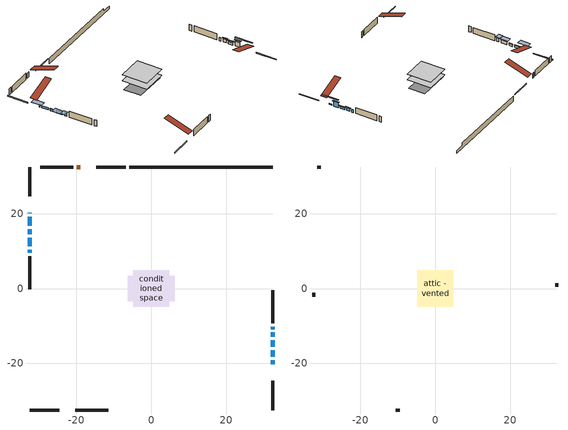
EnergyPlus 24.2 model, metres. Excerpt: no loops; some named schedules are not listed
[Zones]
conditioned space
 floor outside (Floor1 construction): -0.9,-0.9 -0.9,0.9 0.9,0.9 0.9,-0.9 z0.92
 floor adiabatic (AdiabaticFloorConstruction): -4.84,-4.84 -4.84,4.84 4.84,4.84 4.84,-4.84 z0.92
 floor foundation (Slab1 construction): -6.25,-3.35 -6.25,3.35 6.25,3.35 6.25,-3.35 z-1.27
 wall outside (RimJoist1 construction): -6.83,32.5 -14.7,32.5 / -32.5,-32.5 -24.63,-32.5 / -32.5,32.5 -32.5,24.63 / 32.5,-32.5 32.5,-24.63 z0.92:1.22
 wall outside (AdiabaticWallConstruction 1): -19.04,32.5 -19.92,32.5 z0.92:2.95
 wall outside (AdiabaticWallConstruction): -32.5,20.29 -32.5,20.11 z0.92:1.38; 32.5,-20.29 32.5,-19.17 z0.92:1.43; -32.5,19.18 -32.5,16.79 / -32.5,15.87 -32.5,14.52 z0.92:1.73; 32.5,-18.24 32.5,-16.51 z0.92:2.9; 32.5,-15.59 32.5,-13.86 z0.92:1.78; 32.5,-12.93 32.5,-11.76 / -32.5,13.59 -32.5,11.25 z0.92:2.09; -32.5,10.33 -32.5,9.51 z0.92:2.32; 32.5,-10.84 32.5,-10.24 z0.92:2.14
 wall outside (Wall1 construction): -20.84,32.5 -29.69,32.5 / -20.29,-32.5 -11.45,-32.5 / -32.5,8.58 -32.5,-0.26 / 32.5,-9.31 32.5,-0.47 z0.92:3.36
 wall foundation (FoundationWall1 construction): -5.9,32.5,-1.27 -5.9,32.5,0.92 28.66,32.5,0.92 28.66,32.5,-0.21 32.5,32.5,-0.21 32.5,32.5,-1.27
 window (WindowConstruction 5): -32.5,20.29 -32.5,20.11 z0.92:1.38
 window (WindowConstruction 7): 32.5,-20.29 32.5,-19.17 z0.92:1.43
 window (WindowConstruction 8): -32.5,19.18 -32.5,16.79 z0.92:1.73
 window (WindowConstruction 9): -32.5,15.86 -32.5,14.52 z0.92:1.73
 window (WindowConstruction): 32.5,-18.24 32.5,-16.51 z0.92:2.9
 window (WindowConstruction 1): 32.5,-15.59 32.5,-13.86 z0.92:1.78
 window (WindowConstruction 2): 32.5,-12.93 32.5,-11.76 z0.92:2.09
 window (WindowConstruction 3): -32.5,13.59 -32.5,11.25 z0.92:2.09
 window (WindowConstruction 4): -32.5,10.32 -32.5,9.51 z0.92:2.32
 window (WindowConstruction 6): 32.5,-10.83 32.5,-10.24 z0.92:2.14
 door (Door): -19.05,32.5 -19.92,32.5 z0.92:2.95
 ceiling adiabatic (AdiabaticFloorConstruction): 4.84,-4.84 4.84,4.84 -4.84,4.84 -4.84,-4.84 z0.92
attic - vented
 floor to conditioned space (Floor2 construction Reversed): -4.84,-4.84 -4.84,4.84 4.84,4.84 4.84,-4.84 z3.36
 wall outside (Wall2 construction): -30.61,32.5 -31.57,32.5 / -10.52,-32.5 -9.56,-32.5 / -32.5,-1.19 -32.5,-2.15 / 32.5,0.46 32.5,1.42 z0.92:3.36
 roof outside (Roof1 construction): -18.12,32.5,3.36 -18.12,23.08,6.5 -15.63,23.08,6.5 -15.63,32.5,3.36; -21.22,-32.5,3.36 -21.22,-23.08,6.5 -23.7,-23.08,6.5 -23.7,-32.5,3.36; -32.5,21.22,3.36 -23.08,21.22,6.5 -23.08,23.7,6.5 -32.5,23.7,3.36; 32.5,-21.22,3.36 23.08,-21.22,6.5 23.08,-23.7,6.5 32.5,-23.7,3.36
shading: -32.5,18.22 -32.5,22.18 -34.33,22.18 -34.33,18.22 z3.27; 32.5,-16.34 32.5,-23.12 32.9,-23.12 32.9,-16.34 z4.26; -32.5,16.7 -32.5,19.28 -32.8,19.28 -32.8,16.7 z1.83; -32.5,14.43 -32.5,15.96 -32.8,15.96 -32.8,14.43 z1.83; 32.5,-16.11 32.5,-18.64 32.9,-18.64 32.9,-16.11 z3.3; 32.5,-13.46 32.5,-15.98 32.91,-15.98 32.91,-13.46 z2.18; 32.5,-11.36 32.5,-13.33 32.9,-13.33 32.9,-11.36 z2.49; -32.5,10.85 -32.5,13.99 -34.33,13.99 -34.33,10.85 z2.49; -32.5,9.11 -32.5,10.72 -34.33,10.72 -34.33,9.11 z2.72
[Building]
Building 1: Terrain=Suburbs
[Site:Location]
Sudbury AP_ON: Latitude {deg}=46.63; Longitude {deg}=-80.8; Time Zone {hr}=-5; Elevation {m}=348; Keep Site Location Information=Yes
[Site:GroundTemperature:Shallow]
-0.3816, -2.62727, -2.80711, -1.74143, 2.53671, 6.79491, 10.4865, 12.8251, 13.0238, 11.1217, 7.52425, 3.39668
[Site:WaterMainsTemperature]
Calculation Method=Schedule; Temperature Schedule=mains temperature schedule
[Material] Roughness=Rough; Thermal Absorptance=0.9
Name | Thickness {m} | Conductivity {W/m-K} | Density {kg/m3} | Specific Heat {J/kg-K} | Solar Absorptance | Visible Absorptance
asphalt or fiberglass shingles | 0.00635 | 0.162714 | 1121.4 | 1465.45 | 0.4 | 0.4
ceiling loosefill ins | 0.169333 | 0.0480833 | 16.02 | 1046.75 | 0.7 | 0.7
ceiling stud and cavity | 0.1397 | 0.0967526 | 65.682 | 1177.47 | 0.7 | 0.7
concrete 4.0 in. | 0.1016 | 1.803125 | 2242.8 | 837.4 | 0.7 | 0.7
concrete 8.0 in. | 0.2032 | 1.803125 | 2242.8 | 837.4 | 0.7 | 0.7
door material | 0.04445 | 0.0451087 | 512.64 | 1214.23 | 0.7 | 0.7
exterior vertical ins | 0.0457286 | 0.029427 | 32.04 | 1214.23 | 0.7 | 0.7
floor covering | 0.0127 | 0.0433444 | 54.468 | 1339.84 | 0.6 | 0.6
floor rigid ins; rim joist rigid ins | 0.103632 | 0.029427 | 32.04 | 1214.23 | 0.7 | 0.7
floor rigid ins 1; wall rigid ins 1 | 0.512978 | 0.029427 | 32.04 | 1214.23 | 0.7 | 0.7
floor stud and cavity | 0.1397 | 0.204902 | 92.3553 | 1139.71 | 0.7 | 0.7
floor stud and cavity 1 | 0.1397 | 1.75129 | 37.0049 | 1207.88 | 0.7 | 0.7
furniture material conditioned space 1 | 0.1524 | 0.115458 | 640.8 | 1214.23 | 0.6 | 0.6
gypsum board | 0.0127 | 0.160291 | 801 | 837.4 | 0.6 | 0.6
gypsum board 1 | 0.0127 | 0.160291 | 801 | 837.4 | 0.7 | 0.7
osb sheathing 0.5 in. | 0.0127 | 0.115458 | 512.64 | 1214.23 | 0.7 | 0.7
osb sheathing 0.75 in. | 0.01905 | 0.115458 | 512.64 | 1214.23 | 0.7 | 0.7
osb sheathing 2.0 in. | 0.0508 | 0.115458 | 512.64 | 1214.23 | 0.7 | 0.7
rim joist stud and cavity | 0.0508 | 0.0402046 | 125.044 | 1163.47 | 0.6 | 0.6
wall rigid ins | 0.051816 | 0.029427 | 32.04 | 1214.23 | 0.7 | 0.7
wall stud and cavity | 0.1397 | 0.219171 | 139.0536 | 1170.24 | 0.7 | 0.7
wall stud and cavity 1 | 0.0889 | 6.1454 | 50.32683 | 1063.81 | 0.6 | 0.6
wall stud and cavity 2 | 0.0889 | 0.380278 | 52.3479 | 1209.89 | 0.7 | 0.7
wall stud and cavity 3 | 0.0889 | 0.391764 | 83.0341 | 1211.67 | 0.7 | 0.7
wood siding | 0.0254 | 0.102417 | 544.68 | 1172.36 | 0.4 | 0.4
wood siding 1 | 0.00254 | 0.102417 | 544.68 | 1172.36 | 0.4 | 0.4
wood siding 2; wood siding 3; wood siding 4 | 0.0254 | 0.102417 | 544.68 | 1172.36 | 0.7 | 0.7
[WindowMaterial:SimpleGlazingSystem]
Name | U-Factor {W/m2-K} | Solar Heat Gain Coefficient
WindowMaterial | 2.98152 | 0.59
WindowMaterial 1 | 3.03376 | 0.49
WindowMaterial 2 | 2.99117 | 0.56
WindowMaterial 3 | 2.9395 | 0.6
WindowMaterial 4 | 2.9395 | 0.65
WindowMaterial 5 | 3.07407 | 0.36
WindowMaterial 6 | 3.063281 | 0.4
WindowMaterial 7 | 3.03546 | 0.46
WindowMaterial 8 | 3.003662 | 0.53
WindowMaterial 9 | 2.99401 | 0.54
[Construction]
AdiabaticFloorConstruction: floor stud and cavity 1, floor rigid ins 1, osb sheathing 0.75 in., floor covering
AdiabaticWallConstruction: wood siding 3, wall rigid ins 1, wall stud and cavity 2, gypsum board
AdiabaticWallConstruction 1: wood siding 4, wall rigid ins 1, wall stud and cavity 2, gypsum board
Door: door material
Floor1 construction: floor stud and cavity, floor rigid ins, osb sheathing 0.75 in., floor covering
Floor2 construction Reversed: gypsum board, ceiling stud and cavity, ceiling loosefill ins
FoundationWall1 construction: concrete 8.0 in., gypsum board 1
furniture construction conditioned space 1: furniture material conditioned space 1
PartitionWallConstruction: gypsum board, wall stud and cavity 3, gypsum board
RimJoist1 construction: wood siding 2, rim joist rigid ins, osb sheathing 2.0 in., rim joist stud and cavity
Roof1 construction: asphalt or fiberglass shingles
Slab1 construction: concrete 4.0 in.
Wall1 construction: wood siding, wall rigid ins, osb sheathing 0.5 in., wall stud and cavity, gypsum board
Wall2 construction: wood siding 1, wall stud and cavity 1
WindowConstruction: WindowMaterial
WindowConstruction 1: WindowMaterial 1
WindowConstruction 2: WindowMaterial 2
WindowConstruction 3: WindowMaterial 3
WindowConstruction 4: WindowMaterial 4
WindowConstruction 5: WindowMaterial 5
WindowConstruction 6: WindowMaterial 6
WindowConstruction 7: WindowMaterial 7
WindowConstruction 8: WindowMaterial 8
WindowConstruction 9: WindowMaterial 9
[Zone] Multiplier=1; Part of Total Floor Area=Yes
Name | Volume {m3}
attic - vented | 47.7651
conditioned space | 440.6
[Space]
Name | Zone | Volume {m3}
attic - vented 1 | attic - vented | 47.7651
conditioned space 1 | conditioned space | 440.6
[ZoneInfiltration:EffectiveLeakageArea]
infil attic - vented 1: Zone or Space=attic - vented 1; Schedule=Always On Discrete; Effective Air Leakage Area {cm2}=3625.16; Stack Coefficient=0.000388045; Wind Coefficient=1.33095e-05
[ZoneMixing]
whole house fan mix: Zone or Space=attic - vented; Schedule=Always On Continuous; Design Flow Rate Calculation Method=Flow/Zone; Design Flow Rate {m3/s}=0; Source Zone or Space=conditioned space
[SurfaceProperty:ExposedFoundationPerimeter]
Slab1: Exposed Perimeter Calculation Method=TotalExposedPerimeter; Total Exposed Perimeter {m}=38.406
[InternalMass] Zone or ZoneList=conditioned space; Space or SpaceList=conditioned space 1
Name | Construction | Surface Area {m2}
furniture mass conditioned space 1 | furniture construction conditioned space 1 | 72.2598
partition wall mass | PartitionWallConstruction | 180.65
[Lights]
interior lighting: Zone or ZoneList or Space or SpaceList=conditioned space 1; Schedule=interior lighting schedule; Design Level Calculation Method=LightingLevel; Lighting Level {W}=343.2; Return Air Fraction=0; Fraction Radiant=0.6; Fraction Visible=0.2; Fraction Replaceable=1
[People]
occupants: Zone or ZoneList or Space or SpaceList=conditioned space 1; Number of People Schedule=occupants schedule; Number of People Calculation Method=People; Number of People=3; Fraction Radiant=0.314171; Sensible Heat Fraction=0.56303; Activity Level Schedule=occupants activity schedule; Carbon Dioxide Generation Rate {m3/s-W}=0; Enable ASHRAE 55 Comfort Warnings=No; Mean Radiant Temperature Calculation Type=EnclosureAveraged
[ElectricEquipment] Zone or ZoneList or Space or SpaceList=conditioned space 1; Design Level Calculation Method=EquipmentLevel
Name | Schedule | Design Level {W} | Fraction Latent | Fraction Radiant | Fraction Lost
clothes dryer | clothes dryer schedule | 140.772 | 0.015 | 0.081 | 0.85
clothes washer | clothes washer schedule | 32.1985 | 0.03 | 0.162 | 0.7
cooking range | cooking range schedule | 215.147 | 0.08 | 0.432 | 0.2
dishwasher | dishwasher schedule | 66.8632 | 0.3 | 0.18 | 0.4
fridge | fridge schedule | 72.9452 | 0 | 0.6 | 0
mech vent bath fan 0 | mech vent bath fan 0 schedule | 50.2 | 0 | 0 | 1
mech vent house fan | mech vent house fan schedule | 19.9167 | 0 | 0 | 0.5
mech vent house fan cfis | mech vent house fan cfis schedule | 0 | 0 | 0 | 0
misc plug loads | misc plug loads schedule | 494.7 | 0.045 | 0.513 | 0.1
whole house fan | Always On Discrete | 0 | 0 | 0 | 1
[OtherEquipment] Zone or ZoneList or Space or SpaceList=conditioned space 1; Design Level Calculation Method=EquipmentLevel
Name | Fuel Type | Schedule | Design Level {W} | Fraction Latent | Fraction Radiant | Fraction Lost
clothes dryer 1 | Electricity | clothes dryer schedule | 0 | 0.015 | 0.081 | 0.85
cooking range 1 | Electricity | cooking range schedule | 0 | 0.08 | 0.432 | 0.2
general water use latent | None | general water use schedule | 62.594 | 1 | 0 | 0
general water use sensible | None | general water use schedule | -61.6891 | 0 | 0.6 | 0
mech vent house fan latent load | None | Always On Discrete | 0 | 1 | 0 | 0
mech vent house fan sensible load | None | Always On Discrete | 0 | 0 | 0 | 0
water heater energy adjustment1 | NaturalGas | Always On Discrete | 0.01 | 0 | 0 | 1
[ZoneInfiltration:DesignFlowRate] Zone or ZoneList or Space or SpaceList=conditioned space 1; Schedule=Always On Discrete; Design Flow Rate Calculation Method=Flow/Zone; Design Flow Rate {m3/s}=0
infil flow; natural vent flow; whole house fan flow
[AvailabilityManager:Scheduled]
furnace airloop Availability Manager: Schedule=Always On Discrete
[Foundation:Kiva]
Foundation Kiva 1: Initial Indoor Air Temperature {C}=18; Wall Height Above Grade {m}=0.919978; Wall Depth Below Slab {m}=0.2032; Custom Block Material Name 1=exterior vertical ins; Custom Block Depth 1 {m}=2.189988; Custom Block X Position 1 {m}=0.2159; Custom Block Z Position 1 {m}=0
[Foundation:Kiva:Settings]
Soil Conductivity {W/m-K}=0.849921; Soil Density {kg/m3}=1842.3; Soil Specific Heat {J/kg-K}=418.7; Ground Solar Absorptivity=0.9; Ground Thermal Absorptivity=0.9; Ground Surface Roughness {m}=0.03; Far-Field Width {m}=40; Deep-Ground Boundary Condition=ZeroFlux; Deep-Ground Depth {m}=40; Minimum Cell Dimension {m}=0.2; Maximum Cell Growth Coefficient=3; Simulation Timestep=Timestep
[Exterior:Lights]
exterior lighting: Schedule=exterior lighting schedule; Design Level {W}=75.6
[EnergyManagementSystem:GlobalVariable]
furnace_airloop_Fan_RTF
infil_program_Qfan
infil_program_Qinf
natural_vent_program_Qnv
natural_vent_program_Qwhf
[EnergyManagementSystem:Sensor]
Name | Output:Variable or Output:Meter Index Key | Output:Variable or Output:Meter
airflow_gain | infil flow | Infiltration Sensible Heat Gain Energy
airflow_gain_1 | natural vent flow | Infiltration Sensible Heat Gain Energy
airflow_gain_2 | whole house fan flow | Infiltration Sensible Heat Gain Energy
airflow_loss | infil flow | Infiltration Sensible Heat Loss Energy
airflow_loss_1 | natural vent flow | Infiltration Sensible Heat Loss Energy
airflow_loss_2 | whole house fan flow | Infiltration Sensible Heat Loss Energy
clg_load_cond |  | Cooling:EnergyTransfer:Zone:CONDITIONED SPACE
clg_sp_s; clg_sp_s_1 | cooling setpoint | Schedule Value
clothes_dryer_exhaust_0_sch_s | clothes dryer exhaust 0 schedule | Schedule Value
cool_season | cooling season schedule | Schedule Value
htg_load_cond |  | Heating:EnergyTransfer:Zone:CONDITIONED SPACE
htg_sp_s; htg_sp_s_1 | heating setpoint | Schedule Value
ig_ee_conv | clothes dryer | Electric Equipment Convective Heating Energy
ig_ee_conv_2 | cooking range | Electric Equipment Convective Heating Energy
ig_ee_conv_4 | fridge | Electric Equipment Convective Heating Energy
ig_ee_conv_5 | misc plug loads | Electric Equipment Convective Heating Energy
ig_ee_conv_6 | whole house fan | Electric Equipment Convective Heating Energy
ig_ee_rad | clothes dryer | Electric Equipment Radiant Heating Energy
ig_ee_rad_2 | cooking range | Electric Equipment Radiant Heating Energy
ig_ee_rad_4 | fridge | Electric Equipment Radiant Heating Energy
ig_ee_rad_5 | misc plug loads | Electric Equipment Radiant Heating Energy
ig_ee_rad_6 | whole house fan | Electric Equipment Radiant Heating Energy
ig_lgt_conv | interior lighting | Lights Convective Heating Energy
ig_lgt_rad | interior lighting | Lights Radiant Heating Energy
ig_lgt_vis | interior lighting | Lights Visible Radiation Heating Energy
ig_oe_conv | clothes dryer 1 | Other Equipment Convective Heating Energy
ig_oe_conv_1 | cooking range 1 | Other Equipment Convective Heating Energy
ig_oe_conv_2 | general water use latent | Other Equipment Convective Heating Energy
ig_oe_conv_3 | general water use sensible | Other Equipment Convective Heating Energy
ig_oe_conv_4 | water heater energy adjustment1 | Other Equipment Convective Heating Energy
ig_oe_rad | clothes dryer 1 | Other Equipment Radiant Heating Energy
ig_oe_rad_1 | cooking range 1 | Other Equipment Radiant Heating Energy
ig_oe_rad_2 | general water use latent | Other Equipment Radiant Heating Energy
ig_oe_rad_3 | general water use sensible | Other Equipment Radiant Heating Energy
ig_oe_rad_4 | water heater energy adjustment1 | Other Equipment Radiant Heating Energy
ig_ppl_conv | occupants | People Convective Heating Energy
ig_ppl_rad | occupants | People Radiant Heating Energy
im_conv | furniture mass conditioned space 1 | Surface Inside Face Convection Heat Gain Energy
im_conv_1 | partition wall mass | Surface Inside Face Convection Heat Gain Energy
im_ig | furniture mass conditioned space 1 | Surface Inside Face Internal Gains Radiation Heat Gain Energy
im_ig_1 | partition wall mass | Surface Inside Face Internal Gains Radiation Heat Gain Energy
im_lgt | furniture mass conditioned space 1 | Surface Inside Face Lights Radiation Heat Gain Energy
im_lgt_1 | partition wall mass | Surface Inside Face Lights Radiation Heat Gain Energy
im_sol | furniture mass conditioned space 1 | Surface Inside Face Solar Radiation Heat Gain Energy
im_sol_1 | partition wall mass | Surface Inside Face Solar Radiation Heat Gain Energy
im_surf | furniture mass conditioned space 1 | Surface Inside Face Net Surface Thermal Radiation Heat Gain Energy
im_surf_1 | partition wall mass | Surface Inside Face Net Surface Thermal Radiation Heat Gain Energy
mech_vent_bath_fan_0_sch_s | mech vent bath fan 0 schedule | Schedule Value
mv_conv | mech vent bath fan 0 | Electric Equipment Convective Heating Energy
mv_conv_1 | mech vent house fan | Electric Equipment Convective Heating Energy
mv_conv_2 | mech vent house fan cfis | Electric Equipment Convective Heating Energy
mv_conv_3 | mech vent house fan latent load | Other Equipment Convective Heating Energy
mv_conv_4 | mech vent house fan sensible load | Other Equipment Convective Heating Energy
mv_rad | mech vent bath fan 0 | Electric Equipment Radiant Heating Energy
mv_rad_1 | mech vent house fan | Electric Equipment Radiant Heating Energy
mv_rad_2 | mech vent house fan cfis | Electric Equipment Radiant Heating Energy
mv_rad_3 | mech vent house fan latent load | Other Equipment Radiant Heating Energy
mv_rad_4 | mech vent house fan sensible load | Other Equipment Radiant Heating Energy
natural_vent_s | natural vent schedule | Schedule Value
out_pb_s |  | Site Outdoor Air Barometric Pressure
out_wt_s |  | Site Outdoor Air Humidity Ratio
site_vw_s |  | Site Wind Speed
ss_back_out | Window1 | Surface Window Shortwave from Zone Back Out Window Heat Transfer Rate
ss_back_out_1 | Window11 | Surface Window Shortwave from Zone Back Out Window Heat Transfer Rate
ss_back_out_2 | Window12 | Surface Window Shortwave from Zone Back Out Window Heat Transfer Rate
ss_back_out_3 | Window14 | Surface Window Shortwave from Zone Back Out Window Heat Transfer Rate
ss_back_out_4 | Window2 | Surface Window Shortwave from Zone Back Out Window Heat Transfer Rate
ss_back_out_5 | Window3 | Surface Window Shortwave from Zone Back Out Window Heat Transfer Rate
ss_back_out_6 | Window5 | Surface Window Shortwave from Zone Back Out Window Heat Transfer Rate
ss_back_out_7 | Window6 | Surface Window Shortwave from Zone Back Out Window Heat Transfer Rate
ss_back_out_8 | Window8 | Surface Window Shortwave from Zone Back Out Window Heat Transfer Rate
ss_back_out_9 | Window9 | Surface Window Shortwave from Zone Back Out Window Heat Transfer Rate
ss_conv | Door1 | Surface Inside Face Convection Heat Gain Energy
ss_conv_1 | Window1 | Surface Inside Face Convection Heat Gain Energy
ss_conv_10 | Window9 | Surface Inside Face Convection Heat Gain Energy
ss_conv_2 | Window11 | Surface Inside Face Convection Heat Gain Energy
ss_conv_3 | Window12 | Surface Inside Face Convection Heat Gain Energy
ss_conv_4 | Window14 | Surface Inside Face Convection Heat Gain Energy
ss_conv_5 | Window2 | Surface Inside Face Convection Heat Gain Energy
ss_conv_6 | Window3 | Surface Inside Face Convection Heat Gain Energy
ss_conv_7 | Window5 | Surface Inside Face Convection Heat Gain Energy
ss_conv_8 | Window6 | Surface Inside Face Convection Heat Gain Energy
ss_conv_9 | Window8 | Surface Inside Face Convection Heat Gain Energy
ss_ig | Door1 | Surface Inside Face Internal Gains Radiation Heat Gain Energy
ss_ig_1 | Window1 | Surface Inside Face Internal Gains Radiation Heat Gain Energy
ss_ig_10 | Window9 | Surface Inside Face Internal Gains Radiation Heat Gain Energy
ss_ig_2 | Window11 | Surface Inside Face Internal Gains Radiation Heat Gain Energy
ss_ig_3 | Window12 | Surface Inside Face Internal Gains Radiation Heat Gain Energy
ss_ig_4 | Window14 | Surface Inside Face Internal Gains Radiation Heat Gain Energy
ss_ig_5 | Window2 | Surface Inside Face Internal Gains Radiation Heat Gain Energy
ss_ig_6 | Window3 | Surface Inside Face Internal Gains Radiation Heat Gain Energy
ss_ig_7 | Window5 | Surface Inside Face Internal Gains Radiation Heat Gain Energy
ss_ig_8 | Window6 | Surface Inside Face Internal Gains Radiation Heat Gain Energy
ss_ig_9 | Window8 | Surface Inside Face Internal Gains Radiation Heat Gain Energy
ss_lgt | Door1 | Surface Inside Face Lights Radiation Heat Gain Energy
ss_sol | Door1 | Surface Inside Face Solar Radiation Heat Gain Energy
ss_surf | Door1 | Surface Inside Face Net Surface Thermal Radiation Heat Gain Energy
ss_surf_1 | Window1 | Surface Inside Face Net Surface Thermal Radiation Heat Gain Energy
ss_surf_10 | Window9 | Surface Inside Face Net Surface Thermal Radiation Heat Gain Energy
ss_surf_2 | Window11 | Surface Inside Face Net Surface Thermal Radiation Heat Gain Energy
ss_surf_3 | Window12 | Surface Inside Face Net Surface Thermal Radiation Heat Gain Energy
ss_surf_4 | Window14 | Surface Inside Face Net Surface Thermal Radiation Heat Gain Energy
ss_surf_5 | Window2 | Surface Inside Face Net Surface Thermal Radiation Heat Gain Energy
ss_surf_6 | Window3 | Surface Inside Face Net Surface Thermal Radiation Heat Gain Energy
ss_surf_7 | Window5 | Surface Inside Face Net Surface Thermal Radiation Heat Gain Energy
ss_surf_8 | Window6 | Surface Inside Face Net Surface Thermal Radiation Heat Gain Energy
ss_surf_9 | Window8 | Surface Inside Face Net Surface Thermal Radiation Heat Gain Energy
ss_trans_in | Window1 | Surface Window Transmitted Solar Radiation Rate
ss_trans_in_1 | Window11 | Surface Window Transmitted Solar Radiation Rate
ss_trans_in_2 | Window12 | Surface Window Transmitted Solar Radiation Rate
ss_trans_in_3 | Window14 | Surface Window Transmitted Solar Radiation Rate
ss_trans_in_4 | Window2 | Surface Window Transmitted Solar Radiation Rate
ss_trans_in_5 | Window3 | Surface Window Transmitted Solar Radiation Rate
ss_trans_in_6 | Window5 | Surface Window Transmitted Solar Radiation Rate
ss_trans_in_7 | Window6 | Surface Window Transmitted Solar Radiation Rate
ss_trans_in_8 | Window8 | Surface Window Transmitted Solar Radiation Rate
ss_trans_in_9 | Window9 | Surface Window Transmitted Solar Radiation Rate
ss_trans_out | Window1 | Surface Inside Face Initial Transmitted Diffuse Transmitted Out Window Solar Radiation Rate
ss_trans_out_1 | Window11 | Surface Inside Face Initial Transmitted Diffuse Transmitted Out Window Solar Radiation Rate
ss_trans_out_2 | Window12 | Surface Inside Face Initial Transmitted Diffuse Transmitted Out Window Solar Radiation Rate
ss_trans_out_3 | Window14 | Surface Inside Face Initial Transmitted Diffuse Transmitted Out Window Solar Radiation Rate
ss_trans_out_4 | Window2 | Surface Inside Face Initial Transmitted Diffuse Transmitted Out Window Solar Radiation Rate
ss_trans_out_5 | Window3 | Surface Inside Face Initial Transmitted Diffuse Transmitted Out Window Solar Radiation Rate
ss_trans_out_6 | Window5 | Surface Inside Face Initial Transmitted Diffuse Transmitted Out Window Solar Radiation Rate
ss_trans_out_7 | Window6 | Surface Inside Face Initial Transmitted Diffuse Transmitted Out Window Solar Radiation Rate
ss_trans_out_8 | Window8 | Surface Inside Face Initial Transmitted Diffuse Transmitted Out Window Solar Radiation Rate
ss_trans_out_9 | Window9 | Surface Inside Face Initial Transmitted Diffuse Transmitted Out Window Solar Radiation Rate
s_conv | Floor1 | Surface Inside Face Convection Heat Gain Energy
s_conv_1 | Floor2 | Surface Inside Face Convection Heat Gain Energy
s_conv_10 | Wall1:0 | Surface Inside Face Convection Heat Gain Energy
s_conv_11 | Wall1:180 | Surface Inside Face Convection Heat Gain Energy
s_conv_12 | Wall1:270 | Surface Inside Face Convection Heat Gain Energy
s_conv_13 | Wall1:90 | Surface Inside Face Convection Heat Gain Energy
s_conv_2 | FoundationWall1 | Surface Inside Face Convection Heat Gain Energy
s_conv_3 | inferred conditioned ceiling | Surface Inside Face Convection Heat Gain Energy
s_conv_4 | inferred conditioned floor | Surface Inside Face Convection Heat Gain Energy
s_conv_5 | RimJoist1:0 | Surface Inside Face Convection Heat Gain Energy
s_conv_6 | RimJoist1:180 | Surface Inside Face Convection Heat Gain Energy
s_conv_7 | RimJoist1:270 | Surface Inside Face Convection Heat Gain Energy
s_conv_8 | RimJoist1:90 | Surface Inside Face Convection Heat Gain Energy
s_conv_9 | Slab1 | Surface Inside Face Convection Heat Gain Energy
s_ig | Floor1 | Surface Inside Face Internal Gains Radiation Heat Gain Energy
s_ig_1 | Floor2 | Surface Inside Face Internal Gains Radiation Heat Gain Energy
s_ig_10 | Wall1:0 | Surface Inside Face Internal Gains Radiation Heat Gain Energy
s_ig_11 | Wall1:180 | Surface Inside Face Internal Gains Radiation Heat Gain Energy
s_ig_12 | Wall1:270 | Surface Inside Face Internal Gains Radiation Heat Gain Energy
s_ig_13 | Wall1:90 | Surface Inside Face Internal Gains Radiation Heat Gain Energy
s_ig_2 | FoundationWall1 | Surface Inside Face Internal Gains Radiation Heat Gain Energy
s_ig_3 | inferred conditioned ceiling | Surface Inside Face Internal Gains Radiation Heat Gain Energy
s_ig_4 | inferred conditioned floor | Surface Inside Face Internal Gains Radiation Heat Gain Energy
s_ig_5 | RimJoist1:0 | Surface Inside Face Internal Gains Radiation Heat Gain Energy
s_ig_6 | RimJoist1:180 | Surface Inside Face Internal Gains Radiation Heat Gain Energy
s_ig_7 | RimJoist1:270 | Surface Inside Face Internal Gains Radiation Heat Gain Energy
s_ig_8 | RimJoist1:90 | Surface Inside Face Internal Gains Radiation Heat Gain Energy
s_ig_9 | Slab1 | Surface Inside Face Internal Gains Radiation Heat Gain Energy
s_lgt | Floor1 | Surface Inside Face Lights Radiation Heat Gain Energy
s_lgt_1 | Floor2 | Surface Inside Face Lights Radiation Heat Gain Energy
s_lgt_10 | Wall1:0 | Surface Inside Face Lights Radiation Heat Gain Energy
s_lgt_11 | Wall1:180 | Surface Inside Face Lights Radiation Heat Gain Energy
s_lgt_12 | Wall1:270 | Surface Inside Face Lights Radiation Heat Gain Energy
s_lgt_13 | Wall1:90 | Surface Inside Face Lights Radiation Heat Gain Energy
s_lgt_2 | FoundationWall1 | Surface Inside Face Lights Radiation Heat Gain Energy
s_lgt_3 | inferred conditioned ceiling | Surface Inside Face Lights Radiation Heat Gain Energy
s_lgt_4 | inferred conditioned floor | Surface Inside Face Lights Radiation Heat Gain Energy
s_lgt_5 | RimJoist1:0 | Surface Inside Face Lights Radiation Heat Gain Energy
